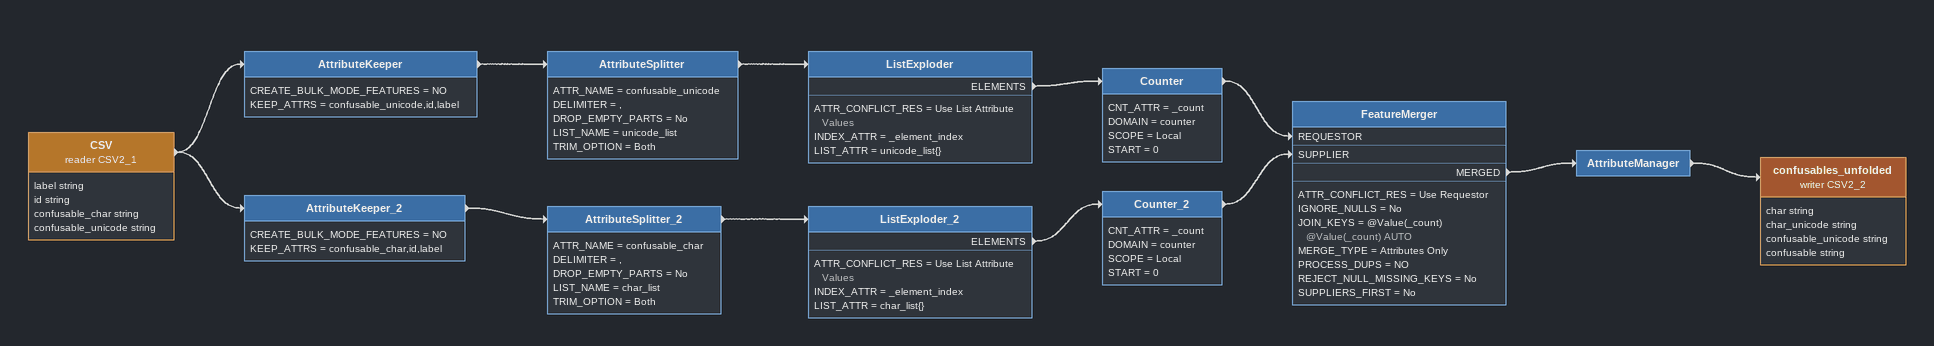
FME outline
CSV (reader CSV2_1)
    attributes: label string, id string, confusable_char string, confusable_unicode string
    -> AttributeKeeper
    -> AttributeKeeper_2
AttributeKeeper
    CREATE_BULK_MODE_FEATURES = NO
    KEEP_ATTRS = confusable_unicode,id,label
    -> AttributeSplitter
AttributeSplitter
    ATTR_NAME = confusable_unicode
    DELIMITER = ,
    DROP_EMPTY_PARTS = No
    LIST_NAME = unicode_list
    TRIM_OPTION = Both
    -> ListExploder
ListExploder
    ATTR_CONFLICT_RES = Use List Attribute Values
    INDEX_ATTR = _element_index
    LIST_ATTR = unicode_list{}
    ELEMENTS -> Counter
Counter
    CNT_ATTR = _count
    DOMAIN = counter
    SCOPE = Local
    START = 0
    -> FeatureMerger [REQUESTOR]
AttributeKeeper_2
    CREATE_BULK_MODE_FEATURES = NO
    KEEP_ATTRS = confusable_char,id,label
    -> AttributeSplitter_2
AttributeSplitter_2
    ATTR_NAME = confusable_char
    DELIMITER = ,
    DROP_EMPTY_PARTS = No
    LIST_NAME = char_list
    TRIM_OPTION = Both
    -> ListExploder_2
ListExploder_2
    ATTR_CONFLICT_RES = Use List Attribute Values
    INDEX_ATTR = _element_index
    LIST_ATTR = char_list{}
    ELEMENTS -> Counter_2
Counter_2
    CNT_ATTR = _count
    DOMAIN = counter
    SCOPE = Local
    START = 0
    -> FeatureMerger [SUPPLIER]
FeatureMerger
    ATTR_CONFLICT_RES = Use Requestor
    IGNORE_NULLS = No
    JOIN_KEYS = @Value(_count) @Value(_count) AUTO
    MERGE_TYPE = Attributes Only
    PROCESS_DUPS = NO
    REJECT_NULL_MISSING_KEYS = No
    SUPPLIERS_FIRST = No
    MERGED -> AttributeManager
AttributeManager
    -> confusables_unfolded (writer CSV2_2)
confusables_unfolded (writer CSV2_2)
    attributes: char string, char_unicode string, confusable_unicode string, confusable string
